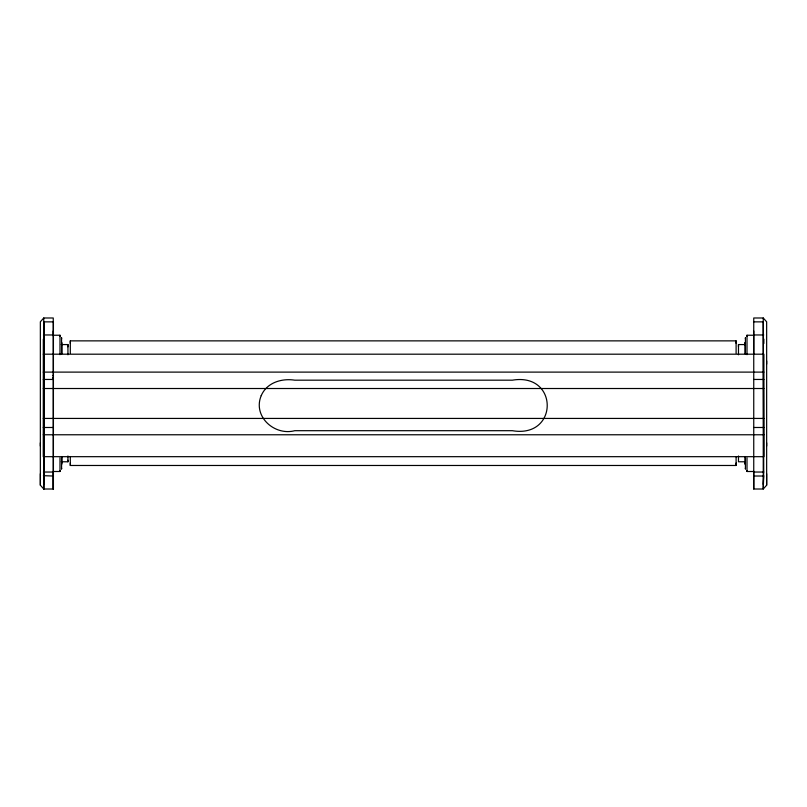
<?xml version="1.0" encoding="UTF-8"?>
<svg xmlns="http://www.w3.org/2000/svg" width="807" height="807" viewBox="0 0 807 807"><rect width="100%" height="100%" fill="white"/><g stroke="black" fill="none" stroke-linecap="round" stroke-linejoin="round"><path stroke-width="1.21" d="M43.921 489.012L43.921 321.862L53.413 321.862L53.413 489.012L43.76 489.012L40.35 485.199L40.35 473.729M40.35 446.069L40.35 442.851M43.316 339.111L43.265 456.681L763.896 456.681L763.896 354.192L43.265 354.192M43.921 322.679L43.921 484.321M53.252 472.034L53.252 489.012L53.252 317.988L43.76 317.988L40.35 321.801L40.35 485.199M53.252 335.883L53.252 330.981M52.778 471.5L59.99 471.5L59.99 470.501M59.99 336.237L59.99 335.238L52.778 335.238M61.584 468.09L61.584 468.928L61.584 457.377M61.584 338.658L61.584 337.81L61.584 354.223M61.271 461.775L67.939 461.775L67.939 455.985M67.939 354.798L67.939 344.569L61.271 344.569M736.105 456.782L736.105 465.478L70.31 465.478L70.31 456.782M70.31 353.214L70.31 340.867L736.105 340.867L736.105 343.328M736.105 353.214L736.105 340.867M745.154 461.775L738.476 461.775L738.476 455.985M738.476 354.798L738.476 344.569L745.154 344.569M745.063 456.52L745.063 464.015L745.063 461.897M745.063 353.365L745.063 342.723L745.063 344.841M745.416 457.377L745.416 468.928L745.416 468.09M745.416 354.223L745.416 337.81L745.416 338.658M754.222 471.5L747.01 471.5L747.01 457.821M747.01 354.666L747.01 335.238L754.222 335.238M753.748 489.012L753.748 317.988L763.24 317.988L766.65 321.801L766.65 485.199L763.24 489.012L753.748 489.012L753.748 472.034L763.735 472.034L763.24 484.321M763.24 317.988L763.24 489.012L763.735 475.686M763.735 472.034L763.24 322.679M753.748 321.862L763.24 321.862M43.417 334.966L53.413 334.966M753.748 334.966L763.735 334.966M43.265 372.108L763.896 372.108M52.657 375.548L53.413 375.548M52.657 377.898L53.413 377.898M43.265 379.451L53.413 379.451M753.748 379.451L763.896 379.451M43.265 388.51L763.896 388.51M43.265 418.43L763.896 418.43M43.265 427.488L53.413 427.488M753.748 427.488L763.896 427.488M43.265 434.771L763.896 434.771M43.417 472.034L53.413 472.034M53.413 476.019L43.417 475.686M753.748 476.019L763.24 476.019M766.65 360.931L766.65 364.149M766.65 442.851L766.65 446.069M766.65 473.729L766.65 485.199M763.846 339.111L763.846 343.52M753.748 330.981L753.748 354.192M747.01 335.238L747.01 336.237M747.01 470.501L747.01 471.5M738.476 344.569L738.476 346.828M736.105 463.016L736.105 465.478M70.31 340.867L70.31 343.328M70.31 463.016L70.31 465.478M67.939 344.569L67.939 346.828M67.939 460.182L67.939 461.775M61.937 342.723L61.937 353.365M61.937 456.52L61.937 464.015M59.99 335.238L59.99 354.666M59.99 457.821L59.99 471.5M43.76 317.988L43.76 489.012M261.216 395.642C252.53 416.382 274.43 436.062 294.777 430.696L512.384 430.696C558.827 438.564 558.827 372.309 512.384 380.178L294.777 380.178C281.653 378.11 266.804 382.619 261.216 395.642"/></g></svg>
